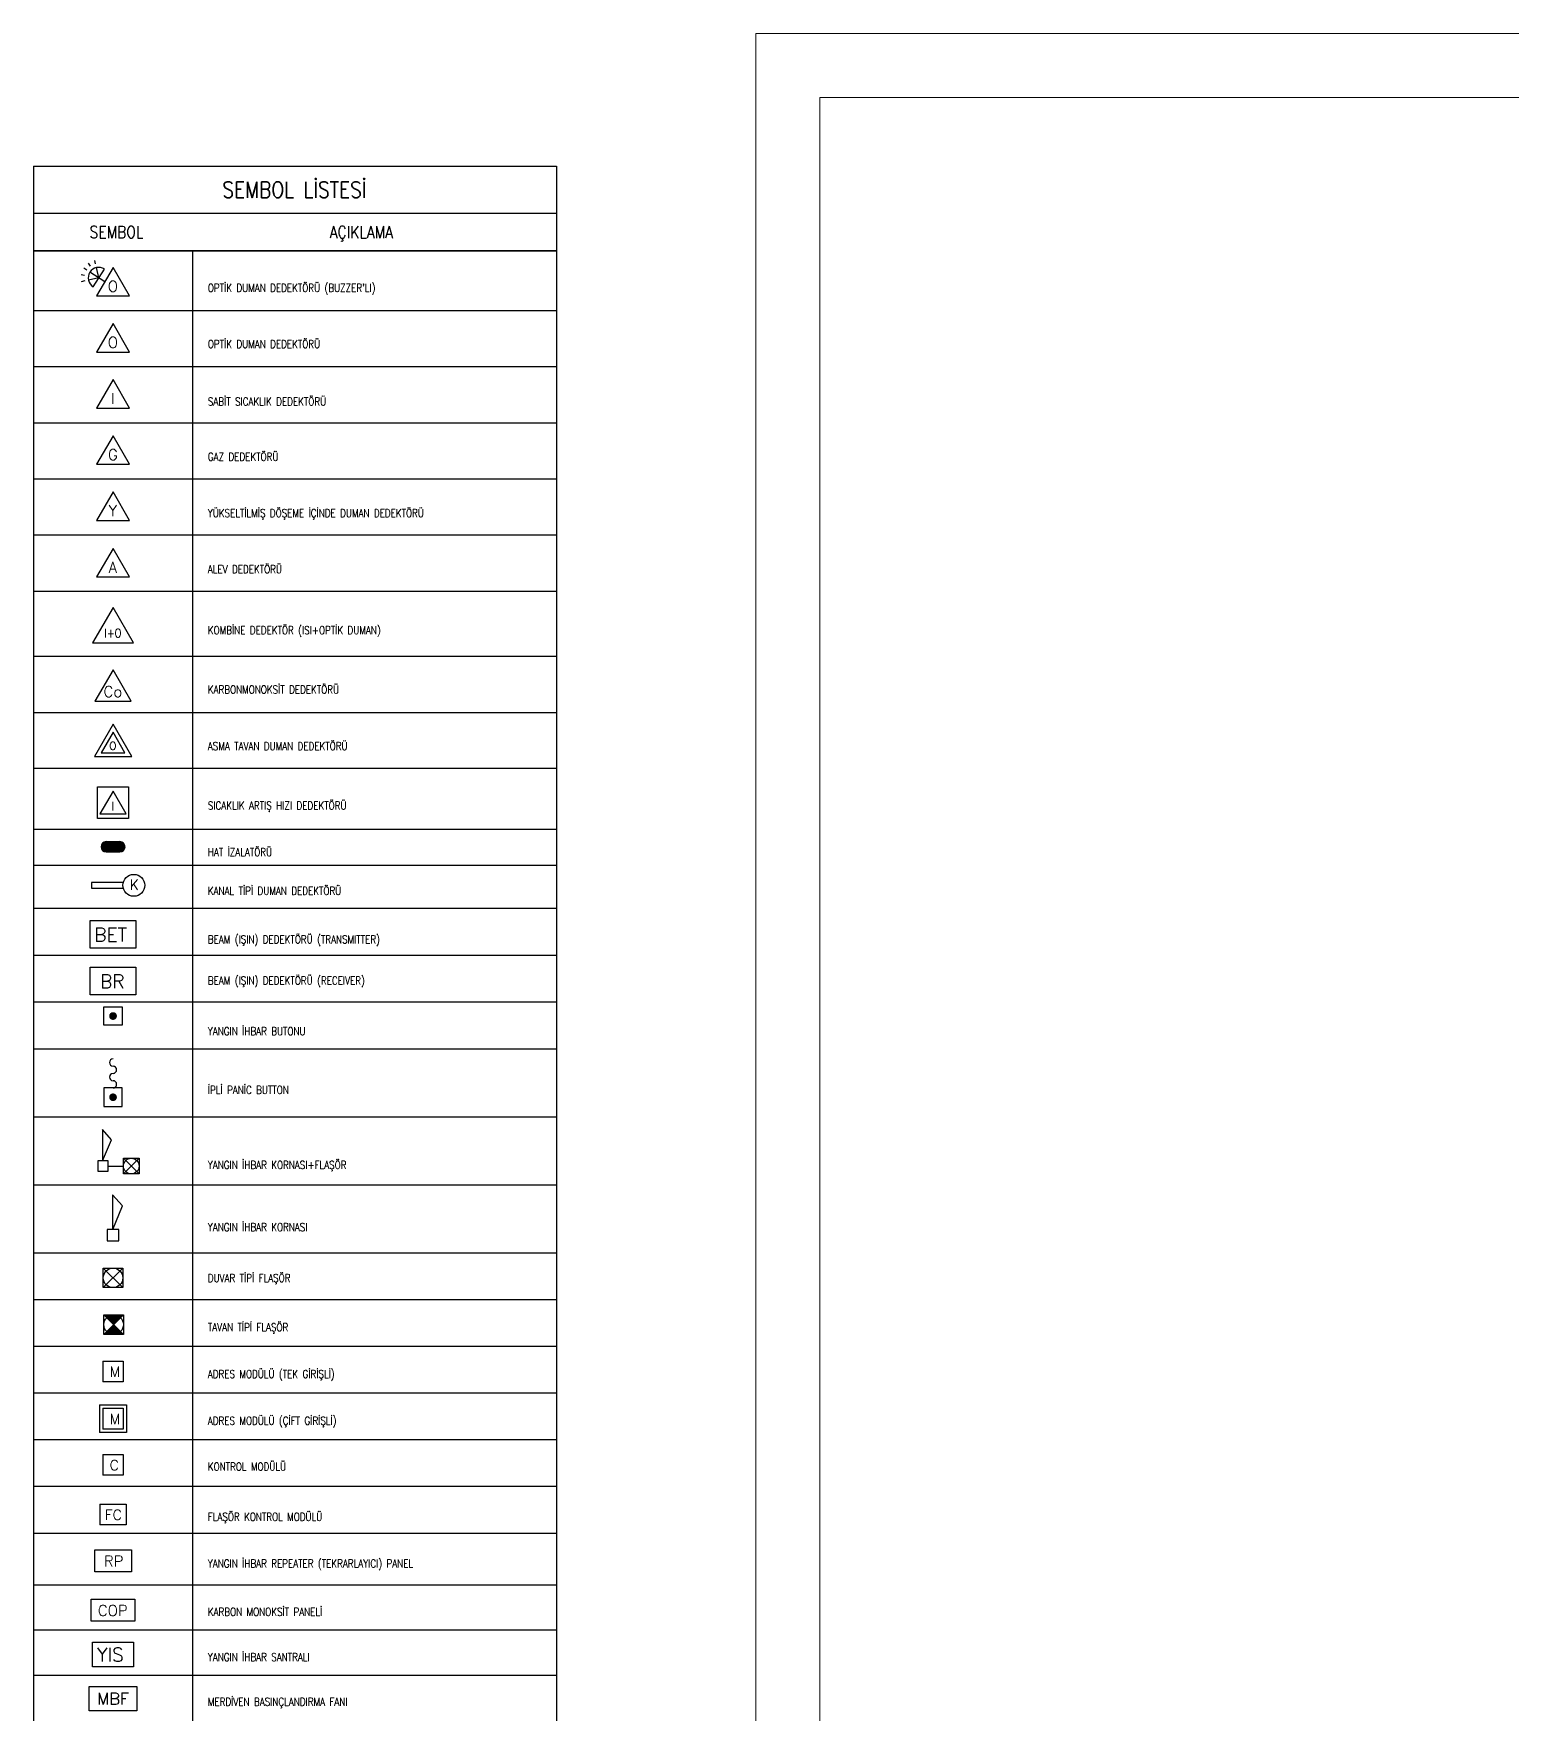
# Model space of a CAD drawing. Extents: x -9058 to 11890, y 0 to 8245.
# Drawn here: x -902 to 945, y 2105 to 4205 of the extents above; entities that cross this region are included whole.
import ezdxf
from ezdxf.enums import TextEntityAlignment as Align

# ---------------------------------------------------------------- set-up
doc = ezdxf.new("R2010")
doc.units = 0
doc.header["$MEASUREMENT"] = 0
doc.linetypes.add('DASHDOT', pattern=[1, 0.5, -0.25, 0, -0.25])
for name, color, linetype, lineweight in [('40A', 9, 'Continuous', 9), ('E-ADRES MODÜLÜ (TEK GİRİŞLİ)', 7, 'Continuous', 30), ('E-ADRES MODÜLÜ (ÇİFT GİRİŞLİ)', 7, 'Continuous', 30), ('E-ALEV DEDEKTÖRÜ', 7, 'Continuous', 30), ('E-ASMA TAVAN DUMAN DEDEKTÖRÜ', 7, 'Continuous', 30), ('E-DUVAR TİPİ FLAŞÖR', 7, 'Continuous', 30), ('E-FLAŞÖR KONTROL MODÜLÜ', 7, 'Continuous', 30), ('E-GAZ DEDEKTÖRÜ', 7, 'Continuous', 30), ('E-HAT İZALATÖRÜ', 7, 'Continuous', 30), ('E-İPLİ PANİC BUTTON', 7, 'Continuous', 30), ('E-KANAL TİPİ DUMAN DEDEKTÖRÜ', 7, 'Continuous', 30), ('E-KARBON MONOKSİT PANELİ', 7, 'Continuous', 30), ('E-KARBONMONOKSİT DEDEKTÖRÜ', 7, 'Continuous', 30), ('E-KOMBİNE DEDEKTÖR (ISI+OPTİK DUMAN)', 7, 'Continuous', 30), ('E-KONTROL MODÜLÜ', 7, 'Continuous', 30), ('E-MERDİVEN BASINÇLANDIRMA FANI', 7, 'Continuous', 30), ('E-OPTİK DUMAN DEDEKTÖRÜ', 7, 'Continuous', 30), ("E-OPTİK DUMAN DEDEKTÖRÜ (BUZZER'LI)", 7, 'Continuous', 30), ('E-SABİT SICAKLIK DEDEKTÖRÜ', 7, 'Continuous', 30), ('E-SICAKLIK ARTIŞ HIZI DEDEKTÖRÜ', 7, 'Continuous', 30), ('E-TAVAN TİPİ FLAŞÖR', 7, 'Continuous', 30), ('E-YANGIN', 7, 'Continuous', 30), ('E-YANGIN İHBAR BUTONU', 7, 'Continuous', 30), ('E-YANGIN İHBAR KORNASI', 7, 'Continuous', 30), ('E-YANGIN İHBAR KORNASI+FLAŞÖR', 7, 'Continuous', 30), ('E-YANGIN İHBAR REPEATER (TEKRARLAYICI) PANEL', 7, 'Continuous', 30), ('E-YANGIN İHBAR SANTRALI', 7, 'Continuous', 30), ('E-YAZI', 7, 'Continuous', 30), ('E-YÜKSELTİLMİŞ DÖŞEME İÇİNDE DUMAN DEDEKTÖRÜ', 7, 'Continuous', 30)]:
    doc.layers.add(name, color=color, linetype=linetype, lineweight=lineweight)
doc.styles.add('E-YAZI', font='txttw.shx')
doc.styles.add('ROMANS8', font='Txttw.shx')

# ---------------------------------------------------------------- blocks, each defined once
blk = doc.blocks.new("100_OPTİK DUMAN DEDEKTÖRÜ (BUZZER'LI) 085")
at = {"layer": "E-OPTİK DUMAN DEDEKTÖRÜ (BUZZER'LI)", "color": 3}
for p, q in [((-2.17, 4.01), (-2.26, 4.44)), ((-3.55, 2.57), (-3.98, 2.64)), ((-3.29, 3.22), (-3.66, 3.45)), ((-2.81, 3.73), (-3.06, 4.08)), ((-1.78, 2.26), (-3.06, 1.97)), ((-1.03, 1.78), (-2.88, 2.96)), ((-1.78, 2.26), (-2.06, 3.54)), ((-3.53, 1.87), (-3.96, 1.77))]:
    blk.add_line(p, q, dxfattribs=at)
at = {"layer": "E-OPTİK DUMAN DEDEKTÖRÜ (BUZZER'LI)", "color": 4}
blk.add_line((-2.48, 1.15), (-1.07, 3.36), dxfattribs=at)
blk.add_lwpolyline([(2.06, 0), (0, 3.57), (-2.06, 0)], close=True, dxfattribs=at)
blk.add_arc((-1.78, 2.26), 1.31, 57.5754, 237.5754, dxfattribs=at)
at = {"layer": "E-OPTİK DUMAN DEDEKTÖRÜ (BUZZER'LI)", "color": 3, "style": 'E-YAZI'}
blk.add_text('O', height=1.36, dxfattribs=at).set_placement((-0.02, 1.2), align=Align.MIDDLE)
blk = doc.blocks.new('100_OPTİK DUMAN DEDEKTÖRÜ 085')
at = {"layer": 'E-OPTİK DUMAN DEDEKTÖRÜ', "color": 4}
blk.add_lwpolyline([(2.06, 0), (0, 3.57), (-2.06, 0)], close=True, dxfattribs=at)
at = {"layer": 'E-OPTİK DUMAN DEDEKTÖRÜ', "color": 3, "style": 'E-YAZI'}
blk.add_text('O', height=1.36, dxfattribs=at).set_placement((-0.02, 1.2), align=Align.MIDDLE)
blk = doc.blocks.new('100_SABİT SICAKLIK DEDEKTÖRÜ 085')
at = {"layer": 'E-SABİT SICAKLIK DEDEKTÖRÜ', "color": 4}
blk.add_lwpolyline([(2.06, 0), (0, 3.57), (-2.06, 0)], close=True, dxfattribs=at)
at = {"layer": 'E-SABİT SICAKLIK DEDEKTÖRÜ', "color": 3, "style": 'E-YAZI'}
blk.add_text('I', height=1.36, dxfattribs=at).set_placement((-0.02, 1.2), align=Align.MIDDLE)
blk = doc.blocks.new('100_GAZ DEDEKTÖRÜ 085')
at = {"layer": 'E-GAZ DEDEKTÖRÜ', "color": 4}
blk.add_lwpolyline([(2.06, 0), (0, 3.57), (-2.06, 0)], close=True, dxfattribs=at)
at = {"layer": 'E-GAZ DEDEKTÖRÜ', "color": 3, "style": 'E-YAZI'}
blk.add_text('G', height=1.36, dxfattribs=at).set_placement((-0.02, 1.2), align=Align.MIDDLE)
blk = doc.blocks.new('100_YÜKSELTİLMİŞ DÖŞEME İÇİNDE DUMAN DEDEKTÖRÜ 085')
at = {"layer": 'E-YÜKSELTİLMİŞ DÖŞEME İÇİNDE DUMAN DEDEKTÖRÜ', "color": 4}
blk.add_lwpolyline([(2.06, 0), (0, 3.57), (-2.06, 0)], close=True, dxfattribs=at)
at = {"layer": 'E-YÜKSELTİLMİŞ DÖŞEME İÇİNDE DUMAN DEDEKTÖRÜ', "color": 3, "style": 'E-YAZI'}
blk.add_text('Y', height=1.36, dxfattribs=at).set_placement((-0.02, 1.2), align=Align.MIDDLE)
blk = doc.blocks.new('100_KOMBİNE DEDEKTÖR (ISI+OPTİK DUMAN) 085')
at = {"layer": 'E-KOMBİNE DEDEKTÖR (ISI+OPTİK DUMAN)', "color": 4}
blk.add_lwpolyline([(2.55, 0), (0, 4.42), (-2.55, 0)], close=True, dxfattribs=at)
at = {"layer": 'E-KOMBİNE DEDEKTÖR (ISI+OPTİK DUMAN)', "color": 3, "style": 'E-YAZI', "width": 0.8}
blk.add_text('I+O', height=1.102, dxfattribs=at).set_placement((-0.02, 1.22), align=Align.MIDDLE)
blk = doc.blocks.new('100_KARBONMONOKSİT DEDEKTÖRÜ 085')
at = {"layer": 'E-KARBONMONOKSİT DEDEKTÖRÜ', "color": 4}
blk.add_lwpolyline([(2.26, 0), (0, 3.92), (-2.26, 0)], close=True, dxfattribs=at)
at = {"layer": 'E-KARBONMONOKSİT DEDEKTÖRÜ', "color": 3, "style": 'E-YAZI'}
blk.add_text('Co', height=1.36, dxfattribs=at).set_placement((-0.02, 1.2), align=Align.MIDDLE)
blk = doc.blocks.new('100_ASMA TAVAN DUMAN DEDEKTÖRÜ 085')
at = {"layer": 'E-ASMA TAVAN DUMAN DEDEKTÖRÜ', "color": 4}
blk.add_lwpolyline([(2.33, 0), (0, 4.04), (-2.33, 0)], close=True, dxfattribs=at)
at = {"layer": 'E-ASMA TAVAN DUMAN DEDEKTÖRÜ', "color": 3}
blk.add_lwpolyline([(1.48, 0.49), (0, 3.06), (-1.48, 0.49)], close=True, dxfattribs=at)
at = {"layer": 'E-ASMA TAVAN DUMAN DEDEKTÖRÜ', "color": 3, "style": 'E-YAZI'}
blk.add_text('O', height=0.979, dxfattribs=at).set_placement((-0.02, 1.35), align=Align.MIDDLE)
blk = doc.blocks.new('100_SICAKLIK ARTIŞ HIZI DEDEKTÖRÜ')
at = {"layer": 'E-SICAKLIK ARTIŞ HIZI DEDEKTÖRÜ', "color": 4}
for points in [[(-2.26, 4.64), (2.26, 4.64), (2.26, 0), (-2.26, 0)], [(1.94, 0.66), (0, 4.02), (-1.94, 0.66)]]:
    blk.add_lwpolyline(points, close=True, dxfattribs=at)
at = {"layer": 'E-SICAKLIK ARTIŞ HIZI DEDEKTÖRÜ', "color": 3, "style": 'E-YAZI'}
blk.add_text('I', height=1.28, dxfattribs=at).set_placement((-0.02, 1.79), align=Align.MIDDLE)
blk = doc.blocks.new('100_HAT İZALATÖRÜ')
at = {"layer": 'E-HAT İZALATÖRÜ', "color": 4}
for p, q in [((-1.01, 1.52), (-1.01, 0)), ((-1.01, 1.52), (1.01, 1.52)), ((-1.01, 0), (1.01, 0)), ((1.01, 1.52), (1.01, 0))]:
    blk.add_line(p, q, dxfattribs=at)
at = {"layer": 'E-HAT İZALATÖRÜ', "color": 4, "const_width": 0.758, "flags": 128}
for points in [[(-1.01, 1.14, 0.414214), (-1.39, 0.76, 0.414214), (-1.01, 0.38, 0.414214)], [(1.01, 1.14, -0.414214), (1.39, 0.76, -0.414214), (1.01, 0.38, -0.414214)]]:
    blk.add_lwpolyline(points, format="xyb", dxfattribs=at)
at = {"layer": 'E-HAT İZALATÖRÜ', "color": 4}
for centre, start, end in [((-1.01, 0.76), 90, 270), ((1.01, 0.76), 270, 90)]:
    blk.add_arc(centre, 0.758, start, end, dxfattribs=at)
blk.add_solid([(-1.01, 1.52), (1.01, 1.52), (-1.01, 0), (1.01, 0)], dxfattribs=at)
blk = doc.blocks.new('*U515')
at = {"layer": 'E-KANAL TİPİ DUMAN DEDEKTÖRÜ', "color": 4}
for p, q in [((-6.22, 0.42), (-6.22, -0.42)), ((-1.55, 0.42), (-6.22, 0.42)), ((-6.22, -0.42), (-1.55, -0.42))]:
    blk.add_line(p, q, dxfattribs=at)
blk.add_circle((0, 0), 1.61, dxfattribs=at)
at = {"layer": 'E-KANAL TİPİ DUMAN DEDEKTÖRÜ', "color": 3, "style": 'ROMANS8'}
blk.add_text('K', height=1.5, rotation=359.9592, dxfattribs=at).set_placement((0.06, 0.1), align=Align.MIDDLE)
blk = doc.blocks.new('BEAM (IŞIN) DEDEKTÖRÜ (TRANSMİTTER)')
at = {"layer": 'E-YANGIN', "color": 4}
blk.add_lwpolyline([(-33.6, 40.6), (33.6, 40.6), (33.6, 0), (-33.6, 0)], close=True, dxfattribs=at)
at = {"layer": 'E-YANGIN', "color": 3, "style": 'E-YAZI'}
blk.add_text('BET', height=20, dxfattribs=at).set_placement((-27.5, 9.7))
blk = doc.blocks.new('BEAM (IŞIN) DEDEKTÖR (RECİEVER)')
at = {"layer": 'E-YANGIN', "color": 4}
blk.add_lwpolyline([(-33.6, 40.6), (33.6, 40.6), (33.6, 0), (-33.6, 0)], close=True, dxfattribs=at)
at = {"layer": 'E-YANGIN', "color": 3, "style": 'E-YAZI'}
blk.add_text('BR', height=20, dxfattribs=at).set_placement((-19.1, 9.7))
blk = doc.blocks.new('100_YANGIN İHBAR BUTONU 085')
at = {"layer": 'E-YANGIN İHBAR BUTONU', "color": 4}
blk.add_lwpolyline([(-1.16, 0), (-1.16, 2.32), (1.16, 2.32), (1.16, 0)], close=True, dxfattribs=at)
at = {"layer": 'E-YANGIN İHBAR BUTONU', "color": 3, "const_width": 0.483}
blk.add_lwpolyline([(-0.24, 1.16, 1), (0.24, 1.16, 1)], format="xyb", close=True, dxfattribs=at)
blk = doc.blocks.new('100_İPLİ PANİC BUTTON')
at = {"layer": 'E-İPLİ PANİC BUTTON', "color": 4}
blk.add_lwpolyline([(1.36, 0), (1.36, 2.73), (-1.36, 2.73), (-1.36, 0)], close=True, dxfattribs=at)
at = {"layer": 'E-İPLİ PANİC BUTTON', "color": 3, "const_width": 0.569}
blk.add_lwpolyline([(0.28, 1.36, -1), (-0.28, 1.36, -1)], format="xyb", close=True, dxfattribs=at)
at = {"layer": 'E-İPLİ PANİC BUTTON', "color": 4}
for centre, start, end in [((0, 6.46), 90, 270), ((0, 5.4), 270, 90), ((0, 4.33), 90, 270), ((0, 3.26), 270, 90)]:
    blk.add_arc(centre, 0.533, start, end, dxfattribs=at)
blk = doc.blocks.new('100_YANGIN İHBAR KORNASI+FLAŞÖR 085')
at = {"layer": 'E-YANGIN İHBAR KORNASI+FLAŞÖR', "color": 4}
for p, q in [((0.56, 5.32), (0.56, 1.4)), ((1.69, 4.04), (0.56, 5.32)), ((0.58, 1.4), (1.69, 4.04)), ((-0.02, 1.4), (-0.02, 0.11)), ((1.27, 1.4), (-0.02, 1.4)), ((-0.02, 0.11), (1.27, 0.11)), ((1.27, 0.11), (1.27, 1.4)), ((1.27, 0.76), (3.17, 0.76)), ((3.17, 1.74), (5.13, -0.22))]:
    blk.add_line(p, q, dxfattribs=at)
blk.add_lwpolyline([(3.17, -0.22), (3.17, 1.74), (5.13, 1.74), (5.13, -0.22)], close=True, dxfattribs=at)
blk.add_lwpolyline([(5.13, 1.74), (3.17, -0.22)], dxfattribs=at)
blk.add_circle((4.15, 0.76), 0.979, dxfattribs=at)
blk = doc.blocks.new('100_YANGIN İHBAR KORNASI')
at = {"layer": 'E-YANGIN İHBAR KORNASI', "color": 4}
for p, q in [((-0.08, 6.8), (-0.08, 1.68)), ((1.4, 5.14), (-0.08, 6.8)), ((-0.05, 1.68), (1.4, 5.14)), ((-0.84, 1.68), (-0.84, 0)), ((0.84, 1.68), (-0.84, 1.68)), ((-0.84, 0), (0.84, 0)), ((0.84, 0), (0.84, 1.68))]:
    blk.add_line(p, q, dxfattribs=at)
blk = doc.blocks.new('100_DUVAR TİPİ FLAŞÖR 085')
at = {"layer": 'E-DUVAR TİPİ FLAŞÖR', "color": 4}
blk.add_line((-1.22, 2.45), (1.22, 0), dxfattribs=at)
blk.add_lwpolyline([(-1.22, 0), (-1.22, 2.45), (1.22, 2.45), (1.22, 0)], close=True, dxfattribs=at)
blk.add_lwpolyline([(1.22, 2.45), (-1.22, 0)], dxfattribs=at)
blk.add_circle((0, 1.22), 1.22, dxfattribs=at)
blk = doc.blocks.new('100_TAVAN TİPİ FLAŞÖR 085')
at = {"layer": 'E-TAVAN TİPİ FLAŞÖR', "color": 4}
blk.add_line((-1.22, 0), (1.22, 2.45), dxfattribs=at)
blk.add_lwpolyline([(1.22, 0), (-1.22, 0), (-1.22, 2.45), (1.22, 2.45)], close=True, dxfattribs=at)
blk.add_lwpolyline([(-1.22, 2.45), (1.22, 0)], dxfattribs=at)
blk.add_circle((0, 1.22), 1.22, dxfattribs=at)
for points in [[(0, 1.22), (-1.22, 2.45), (1.22, 2.45)], [(-1.22, 0), (0, 1.22), (1.22, 0)]]:
    blk.add_solid(points, dxfattribs=at)
blk = doc.blocks.new('100_ADRES MODÜLÜ (TEK GİRİŞLİ) 085')
at = {"layer": 'E-ADRES MODÜLÜ (TEK GİRİŞLİ)', "color": 4}
for p, q in [((-1.27, 2.59), (1.27, 2.59)), ((-1.27, 2.59), (-1.27, 0)), ((1.27, 2.59), (1.27, 0)), ((1.27, 0), (-1.27, 0))]:
    blk.add_line(p, q, dxfattribs=at)
at = {"layer": 'E-ADRES MODÜLÜ (TEK GİRİŞLİ)', "color": 3, "style": 'E-YAZI'}
blk.add_text('M', height=1.27, dxfattribs=at).set_placement((-0.42, 0.62))
blk = doc.blocks.new('100_ADRES MODÜLÜ (ÇİFT GİRİŞLİ)')
at = {"layer": 'E-ADRES MODÜLÜ (ÇİFT GİRİŞLİ)', "color": 4}
for p, q in [((-1.99, 4.03), (1.99, 4.03)), ((-1.99, 4.03), (-1.99, 0)), ((1.99, 4.03), (1.99, 0)), ((1.99, 0), (-1.99, 0))]:
    blk.add_line(p, q, dxfattribs=at)
at = {"layer": 'E-ADRES MODÜLÜ (ÇİFT GİRİŞLİ)', "color": 3}
for p, q in [((-1.5, 3.54), (1.5, 3.54)), ((-1.5, 3.54), (-1.5, 0.5)), ((1.5, 3.54), (1.5, 0.5)), ((1.5, 0.5), (-1.5, 0.5))]:
    blk.add_line(p, q, dxfattribs=at)
at = {"layer": 'E-ADRES MODÜLÜ (ÇİFT GİRİŞLİ)', "color": 3, "style": 'E-YAZI'}
blk.add_text('M', height=1.5, dxfattribs=at).set_placement((-0.49, 1.22))
blk = doc.blocks.new('100_KONTROL MODÜLÜ 085')
at = {"layer": 'E-KONTROL MODÜLÜ', "color": 4}
for p, q in [((-1.27, 2.59), (1.27, 2.59)), ((-1.27, 2.59), (-1.27, 0)), ((1.27, 2.59), (1.27, 0)), ((1.27, 0), (-1.27, 0))]:
    blk.add_line(p, q, dxfattribs=at)
at = {"layer": 'E-KONTROL MODÜLÜ', "color": 3, "style": 'E-YAZI'}
blk.add_text('C', height=1.27, dxfattribs=at).set_placement((-0.42, 0.62))
blk = doc.blocks.new('100_FLAŞÖR KONTROL MODÜLÜ')
at = {"layer": 'E-FLAŞÖR KONTROL MODÜLÜ', "color": 4}
for p, q in [((-1.63, 2.59), (1.63, 2.59)), ((-1.63, 2.59), (-1.63, 0)), ((1.63, 2.59), (1.63, 0)), ((1.63, 0), (-1.63, 0))]:
    blk.add_line(p, q, dxfattribs=at)
at = {"layer": 'E-FLAŞÖR KONTROL MODÜLÜ', "color": 3, "style": 'E-YAZI'}
blk.add_text('FC', height=1.275, dxfattribs=at).set_placement((-1.03, 0.62))
blk = doc.blocks.new('100_YANGIN İHBAR REPEATER (TEKRARLAYICI) PANEL')
at = {"layer": 'E-YANGIN İHBAR REPEATER (TEKRARLAYICI) PANEL', "color": 4}
blk.add_lwpolyline([(-2.69, 3.25), (2.69, 3.25), (2.69, 0), (-2.69, 0)], close=True, dxfattribs=at)
at = {"layer": 'E-YANGIN İHBAR REPEATER (TEKRARLAYICI) PANEL', "color": 3, "style": 'E-YAZI'}
blk.add_text('RP', height=1.6, dxfattribs=at).set_placement((-1.34, 0.77))
blk = doc.blocks.new('100_KARBON MONOKSİT PANELİ')
at = {"layer": 'E-KARBON MONOKSİT PANELİ', "color": 4}
blk.add_lwpolyline([(-3.22, 0), (-3.22, 3.25), (3.22, 3.25), (3.22, 0)], close=True, dxfattribs=at)
at = {"layer": 'E-KARBON MONOKSİT PANELİ', "color": 3, "style": 'E-YAZI'}
blk.add_text('COP', height=1.6, dxfattribs=at).set_placement((-2.23, 0.77))
blk = doc.blocks.new('100_YANGIN İHBAR SANTRALI')
at = {"layer": 'E-YANGIN İHBAR SANTRALI', "color": 4}
blk.add_lwpolyline([(-3.01, 3.64), (3.01, 3.64), (3.01, 0), (-3.01, 0)], close=True, dxfattribs=at)
at = {"layer": 'E-YANGIN İHBAR SANTRALI', "color": 3, "style": 'E-YAZI'}
blk.add_text('YIS', height=2, dxfattribs=at).set_placement((-2.37, 0.81))
blk = doc.blocks.new('100_MERDİVEN BASINÇLANDIRMA FANI')
at = {"layer": 'E-MERDİVEN BASINÇLANDIRMA FANI', "color": 4}
blk.add_lwpolyline([(-3.22, 0), (-3.22, 3.25), (3.22, 3.25), (3.22, 0)], close=True, dxfattribs=at)
at = {"layer": 'E-MERDİVEN BASINÇLANDIRMA FANI', "color": 3, "style": 'E-YAZI'}
blk.add_text('MBF', height=1.6, dxfattribs=at).set_placement((0, 1.62), align=Align.MIDDLE_CENTER)
blk = doc.blocks.new('10_ALEV DEDEKTÖRÜ')
at = {"layer": 'E-ALEV DEDEKTÖRÜ', "color": 4}
blk.add_lwpolyline([(41.2, 0), (0, 71.3), (-41.2, 0)], close=True, dxfattribs=at)
at = {"layer": 'E-ALEV DEDEKTÖRÜ', "color": 3, "style": 'E-YAZI'}
blk.add_text('A', height=27.2, dxfattribs=at).set_placement((-0.4, 24), align=Align.MIDDLE)

msp = doc.modelspace()

# ---------------------------------------------------------------- linework, layer by layer
at = {"layer": '40A'}
for points in [[(5945, 4205), (0, 4205), (0, 0), (5945, 0)], [(5405.06, 80), (80, 80), (80, 4125), (5405.06, 4125)]]:
    msp.add_lwpolyline(points, close=True, dxfattribs=at)
at = {"layer": 'E-YAZI', "color": 4}
for p, q in [((-902.19, 4039.43), (-902.19, 902.11)), ((-902.19, 4039.43), (-248.9, 4039.43)), ((-248.9, 4039.43), (-248.9, 902.11)), ((-902.19, 3980.52), (-248.9, 3980.52)), ((-902.19, 3933.64), (-248.9, 3933.64)), ((-248.9, 3933.64), (-902.19, 3933.64))]:
    msp.add_line(p, q, dxfattribs=at)
at = {"layer": 'E-YAZI', "color": 7}
for p, q in [((-703.78, 3933.64), (-703.78, 902.11)), ((-248.9, 3858.73), (-902.19, 3858.73)), ((-248.9, 3788.62), (-902.19, 3788.62)), ((-248.9, 3718.51), (-902.19, 3718.51)), ((-248.9, 3648.4), (-902.19, 3648.4)), ((-248.9, 3578.29), (-902.19, 3578.29)), ((-248.9, 3508.18), (-902.19, 3508.18)), ((-248.9, 3426.73), (-902.19, 3426.73)), ((-248.9, 3356.62), (-902.19, 3356.62)), ((-248.9, 3286.9), (-902.19, 3286.9)), ((-248.9, 3210.65), (-902.19, 3210.65)), ((-248.9, 3165.66), (-902.19, 3165.66)), ((-248.9, 3111.92), (-902.19, 3111.92))]:
    msp.add_line(p, q, dxfattribs=at)
at = {"layer": 'E-YAZI', "color": 7, "linetype": 'Continuous'}
for p, q in [((-902.19, 3053.56), (-248.9, 3053.56)), ((-902.19, 2995.2), (-248.9, 2995.2)), ((-902.19, 2936.84), (-248.9, 2936.84)), ((-902.19, 2851.84), (-248.9, 2851.84)), ((-902.19, 2766.84), (-248.9, 2766.84)), ((-902.19, 2681.84), (-248.9, 2681.84)), ((-902.19, 2623.48), (-248.9, 2623.48)), ((-902.19, 2565.12), (-248.9, 2565.12)), ((-902.19, 2506.77), (-248.9, 2506.77)), ((-902.19, 2448.41), (-248.9, 2448.41)), ((-902.19, 2390.05), (-248.9, 2390.05)), ((-902.19, 2331.69), (-248.9, 2331.69)), ((-902.19, 2267.19), (-248.9, 2267.19)), ((-902.19, 2210.84), (-248.9, 2210.84)), ((-902.19, 2154.31), (-248.9, 2154.31))]:
    msp.add_line(p, q, dxfattribs=at)

# ---------------------------------------------------------------- block references
at = {"layer": 'E-ADRES MODÜLÜ (TEK GİRİŞLİ)', "xscale": 10, "yscale": 10, "zscale": 10}
msp.add_blockref('100_ADRES MODÜLÜ (TEK GİRİŞLİ) 085', (-802.99, 2520.73), dxfattribs=at)
at = {"layer": 'E-ADRES MODÜLÜ (ÇİFT GİRİŞLİ)', "xscale": 8.5, "yscale": 8.5, "zscale": 8.5}
msp.add_blockref('100_ADRES MODÜLÜ (ÇİFT GİRİŞLİ)', (-802.99, 2457.41), dxfattribs=at)
at = {"layer": 'E-ALEV DEDEKTÖRÜ', "color": 4, "linetype": 'DASHDOT', "xscale": 0.5, "yscale": 0.5, "zscale": 0.5}
msp.add_blockref('10_ALEV DEDEKTÖRÜ', (-803.02, 3526.2), dxfattribs=at)
at = {"layer": 'E-ASMA TAVAN DUMAN DEDEKTÖRÜ', "xscale": 10, "yscale": 10, "zscale": 10}
msp.add_blockref('100_ASMA TAVAN DUMAN DEDEKTÖRÜ 085', (-802.99, 3301.67), dxfattribs=at)
at = {"layer": 'E-DUVAR TİPİ FLAŞÖR', "xscale": 10, "yscale": 10, "zscale": 10}
msp.add_blockref('100_DUVAR TİPİ FLAŞÖR 085', (-802.97, 2638.26), dxfattribs=at)
at = {"layer": 'E-FLAŞÖR KONTROL MODÜLÜ', "xscale": 10, "yscale": 10, "zscale": 10}
msp.add_blockref('100_FLAŞÖR KONTROL MODÜLÜ', (-802.99, 2341.89), dxfattribs=at)
at = {"layer": 'E-GAZ DEDEKTÖRÜ', "xscale": 10, "yscale": 10, "zscale": 10}
msp.add_blockref('100_GAZ DEDEKTÖRÜ 085', (-802.99, 3666.96), dxfattribs=at)
at = {"layer": 'E-HAT İZALATÖRÜ', "xscale": 8.5, "yscale": 8.5, "zscale": 8.5}
msp.add_blockref('100_HAT İZALATÖRÜ', (-802.99, 3182.58), dxfattribs=at)
at = {"layer": 'E-İPLİ PANİC BUTTON', "xscale": 8.5, "yscale": 8.5, "zscale": 8.5}
msp.add_blockref('100_İPLİ PANİC BUTTON', (-802.99, 2864.58), dxfattribs=at)
at = {"layer": 'E-KANAL TİPİ DUMAN DEDEKTÖRÜ', "xscale": 8.5, "yscale": 8.5, "zscale": 8.5}
msp.add_blockref('*U515', (-776.97, 3140.91), dxfattribs=at)
at = {"layer": 'E-KARBON MONOKSİT PANELİ', "xscale": 8.5, "yscale": 8.5, "zscale": 8.5}
msp.add_blockref('100_KARBON MONOKSİT PANELİ', (-802.99, 2221.53), dxfattribs=at)
at = {"layer": 'E-KARBONMONOKSİT DEDEKTÖRÜ', "color": 4, "xscale": 10, "yscale": 10, "zscale": 10}
msp.add_blockref('100_KARBONMONOKSİT DEDEKTÖRÜ 085', (-802.99, 3370.99), dxfattribs=at)
at = {"layer": 'E-KOMBİNE DEDEKTÖR (ISI+OPTİK DUMAN)', "xscale": 10, "yscale": 10, "zscale": 10}
msp.add_blockref('100_KOMBİNE DEDEKTÖR (ISI+OPTİK DUMAN) 085', (-802.99, 3443.81), dxfattribs=at)
at = {"layer": 'E-KONTROL MODÜLÜ', "xscale": 10, "yscale": 10, "zscale": 10}
msp.add_blockref('100_KONTROL MODÜLÜ 085', (-802.99, 2404.01), dxfattribs=at)
at = {"layer": 'E-MERDİVEN BASINÇLANDIRMA FANI', "xscale": 9.234828496042217, "yscale": 9.234828496042217, "zscale": 9.234828496042217}
msp.add_blockref('100_MERDİVEN BASINÇLANDIRMA FANI', (-802.99, 2109.77), dxfattribs=at)
at = {"layer": 'E-OPTİK DUMAN DEDEKTÖRÜ', "xscale": 10, "yscale": 10, "zscale": 10}
msp.add_blockref('100_OPTİK DUMAN DEDEKTÖRÜ 085', (-802.99, 3807.18), dxfattribs=at)
at = {"layer": "E-OPTİK DUMAN DEDEKTÖRÜ (BUZZER'LI)", "xscale": 10, "yscale": 10, "zscale": 10}
msp.add_blockref("100_OPTİK DUMAN DEDEKTÖRÜ (BUZZER'LI) 085", (-802.99, 3877.29), dxfattribs=at)
at = {"layer": 'E-SABİT SICAKLIK DEDEKTÖRÜ', "xscale": 10, "yscale": 10, "zscale": 10}
msp.add_blockref('100_SABİT SICAKLIK DEDEKTÖRÜ 085', (-802.99, 3737.07), dxfattribs=at)
at = {"layer": 'E-SICAKLIK ARTIŞ HIZI DEDEKTÖRÜ', "xscale": 8.5, "yscale": 8.5, "zscale": 8.5}
msp.add_blockref('100_SICAKLIK ARTIŞ HIZI DEDEKTÖRÜ', (-802.99, 3224.42), dxfattribs=at)
at = {"layer": 'E-TAVAN TİPİ FLAŞÖR', "xscale": 10, "yscale": 10, "zscale": 10}
msp.add_blockref('100_TAVAN TİPİ FLAŞÖR 085', (-802.28, 2579.9), dxfattribs=at)
at = {"layer": 'E-YANGIN', "xscale": 0.85, "yscale": 0.85, "zscale": 0.85}
for name, p in [('BEAM (IŞIN) DEDEKTÖRÜ (TRANSMİTTER)', (-802.99, 3062.45)), ('BEAM (IŞIN) DEDEKTÖR (RECİEVER)', (-802.99, 3004.1))]:
    msp.add_blockref(name, p, dxfattribs=at)
at = {"layer": 'E-YANGIN İHBAR BUTONU', "xscale": 10, "yscale": 10, "zscale": 10}
msp.add_blockref('100_YANGIN İHBAR BUTONU 085', (-802.99, 2966.02), dxfattribs=at)
at = {"layer": 'E-YANGIN İHBAR KORNASI', "xscale": 8.5, "yscale": 8.5, "zscale": 8.5}
msp.add_blockref('100_YANGIN İHBAR KORNASI', (-802.99, 2696.61), dxfattribs=at)
at = {"layer": 'E-YANGIN İHBAR KORNASI+FLAŞÖR', "xscale": 10, "yscale": 10, "zscale": 10}
msp.add_blockref('100_YANGIN İHBAR KORNASI+FLAŞÖR 085', (-821.75, 2782.51), dxfattribs=at)
at = {"layer": 'E-YANGIN İHBAR REPEATER (TEKRARLAYICI) PANEL', "xscale": 8.5, "yscale": 8.5, "zscale": 8.5}
msp.add_blockref('100_YANGIN İHBAR REPEATER (TEKRARLAYICI) PANEL', (-802.99, 2283.21), dxfattribs=at)
at = {"layer": 'E-YANGIN İHBAR SANTRALI', "xscale": 8.5, "yscale": 8.5, "zscale": 8.5}
msp.add_blockref('100_YANGIN İHBAR SANTRALI', (-802.99, 2164.4), dxfattribs=at)
at = {"layer": 'E-YÜKSELTİLMİŞ DÖŞEME İÇİNDE DUMAN DEDEKTÖRÜ', "xscale": 10, "yscale": 10, "zscale": 10}
msp.add_blockref('100_YÜKSELTİLMİŞ DÖŞEME İÇİNDE DUMAN DEDEKTÖRÜ 085', (-802.99, 3596.86), dxfattribs=at)

# ---------------------------------------------------------------- texts
at = {"layer": 'E-YAZI', "color": 4, "style": 'E-YAZI', "width": 0.85}
for s, height, p in [('SEMBOL LİSTESİ', 20, (-576.41, 4009.98)), ('SEMBOL', 15, (-798.72, 3957.14)), ('AÇIKLAMA', 15, (-492.81, 3957.14))]:
    msp.add_text(s, height=height, dxfattribs=at).set_placement(p, align=Align.MIDDLE_CENTER)
at = {"layer": 'E-YAZI', "color": 3, "style": 'E-YAZI', "width": 0.8}
for s, p in [("OPTİK DUMAN DEDEKTÖRÜ (BUZZER'LI)", (-684.54, 3882.32)), ('OPTİK DUMAN DEDEKTÖRÜ', (-684.54, 3812.21)), ('SABİT SICAKLIK DEDEKTÖRÜ', (-684.54, 3740.33)), ('GAZ DEDEKTÖRÜ', (-684.54, 3671.35)), ('YÜKSELTİLMİŞ DÖŞEME İÇİNDE DUMAN DEDEKTÖRÜ', (-684.54, 3600.93)), ('ALEV DEDEKTÖRÜ', (-684.54, 3530.82)), ('KOMBİNE DEDEKTÖR (ISI+OPTİK DUMAN)', (-684.54, 3454.65)), ('KARBONMONOKSİT DEDEKTÖRÜ', (-684.54, 3380.5)), ('ASMA TAVAN DUMAN DEDEKTÖRÜ', (-684.54, 3309.82)), ('SICAKLIK ARTIŞ HIZI DEDEKTÖRÜ', (-684.54, 3235.57)), ('HAT İZALATÖRÜ', (-684.54, 3177.39)), ('KANAL TİPİ DUMAN DEDEKTÖRÜ', (-684.54, 3129.03)), ('BEAM (IŞIN) DEDEKTÖRÜ (TRANSMITTER)', (-684.54, 3068.4)), ('BEAM (IŞIN) DEDEKTÖRÜ (RECEIVER)', (-684.54, 3016.87)), ('YANGIN İHBAR BUTONU', (-684.54, 2953.67)), ('İPLİ PANİC BUTTON', (-684.54, 2880.32)), ('YANGIN İHBAR KORNASI+FLAŞÖR', (-684.54, 2786.56)), ('YANGIN İHBAR KORNASI', (-684.54, 2708.85)), ('DUVAR TİPİ FLAŞÖR', (-684.54, 2645.29)), ('TAVAN TİPİ FLAŞÖR', (-684.54, 2583.72)), ('ADRES MODÜLÜ (TEK GİRİŞLİ)', (-684.54, 2525.36)), ('ADRES MODÜLÜ (ÇİFT GİRİŞLİ)', (-684.54, 2467)), ('KONTROL MODÜLÜ', (-684.54, 2409.64)), ('FLAŞÖR KONTROL MODÜLÜ', (-684.54, 2346.92)), ('YANGIN İHBAR REPEATER (TEKRARLAYICI) PANEL', (-684.54, 2288.56)), ('KARBON MONOKSİT PANELİ', (-684.54, 2228.22)), ('YANGIN İHBAR SANTRALI', (-684.54, 2171.69)), ('MERDİVEN BASINÇLANDIRMA FANI', (-684.54, 2115.91))]:
    msp.add_text(s, height=10, dxfattribs=at).set_placement(p)

doc.saveas('drawing.dxf')
